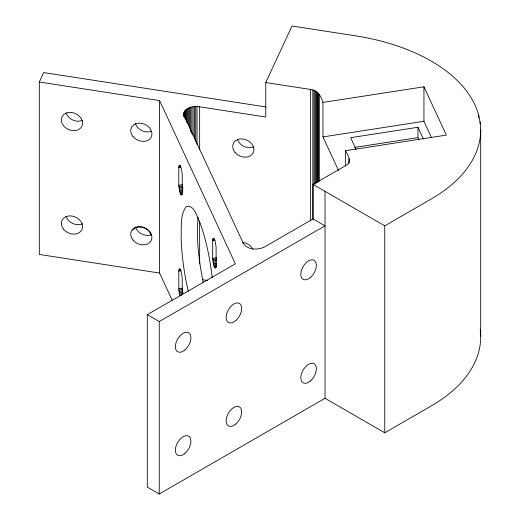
<?xml version="1.0" encoding="UTF-8"?>
<svg xmlns="http://www.w3.org/2000/svg" width="520" height="520" viewBox="0 0 520 520"><rect width="100%" height="100%" fill="white"/><g stroke="black" fill="none" stroke-linecap="round" stroke-linejoin="round"><path stroke-width="0.78" d="M313.072 218.94L264.661 246.883C258.096 250.198 247.969 250.205 243.464 243.607L184.125 115.759C182.228 107.763 193.882 105.69 199.647 106.802L265.772 117.033L265.772 82.537L310.375 89.44C317.389 89.83 321.302 96.22 322.953 102.427L423.943 86.801L446.355 135.096L345.365 150.716C348.173 154.901 352.287 162.649 345.716 165.601L313.072 184.444L313.072 218.94L325.019 225.836L159.244 321.548L147.297 314.646L147.297 487.103L159.244 494L325.019 398.288L384.761 432.783L431.197 405.971A168.968 97.552 0 0 0 480.233 329.849M178.783 167.583L179.225 165.412L179.816 165.334L181.239 168.395L182.189 173.784L182.267 192.79L181.552 195.143L180.889 194.643L179.816 191.971L178.783 185.289L178.783 167.583L181.116 167.219M181.369 295.204L179.816 295.445L178.861 290.056L178.783 271.057L179.498 268.697L180.889 270.764L182.189 277.257L182.267 294.651M212.68 240.611L213.115 238.44L213.707 238.362L215.131 241.423L216.08 246.811L216.158 265.817L215.449 268.171L214.416 267.007L213.707 264.999L212.68 258.317L212.68 240.611L215.007 240.247M198.1 217.048C196.014 238.947 199.011 261.007 203.183 282.49M172.224 300.261L159.601 273.058L39.319 254.449L39.319 81.998L43.693 72.573L266.149 106.984M265.772 82.537L292.012 26L355.453 35.815A168.968 97.552 0 0 1 464.425 88.283C472.543 98.442 479.076 110.591 480.129 123.728M147.297 314.646L235.346 263.815L159.601 100.601L39.319 81.998M313.072 184.444L384.761 225.836L431.197 199.024A168.968 97.552 0 0 0 480.129 122.128M322.953 102.427L322.953 136.916L423.943 121.29L431.412 137.391M423.416 139.002L417.969 127.27L350.643 137.683L356.09 149.416M179.01 165.887L180.564 165.646M178.861 166.614L180.414 166.374M354.653 147.407L417.969 137.612L418.99 139.815M178.783 185.289L182.669 184.691M178.861 186.583L182.748 185.984M179.01 187.961L182.897 187.356M179.225 189.352L183.112 188.754M179.498 190.71L182.605 190.229M179.816 191.971L182.923 191.49M180.161 193.076L182.494 192.719M180.525 193.98L182.078 193.739M180.889 194.643L182.442 194.402M212.901 238.914L214.455 238.674M212.752 239.642L214.311 239.401M212.68 258.317L216.567 257.719M212.752 259.61L216.639 259.012M212.901 260.988L216.788 260.383M213.115 262.379L216.229 261.898M213.389 263.738L216.495 263.257M179.01 269.353L180.564 269.113M178.861 270.088L180.414 269.847M213.707 264.999L216.814 264.517M178.783 271.057L181.116 270.692M214.052 266.103L216.385 265.746M214.416 267.007L216.749 266.65M214.78 267.67L216.333 267.43M178.783 288.762L182.669 288.164M178.861 290.056L182.748 289.452M179.01 291.428L182.897 290.829M179.225 292.825L183.112 292.227M179.498 294.183L182.605 293.703M202.858 279.747L207.669 280.495M322.953 136.916L338.572 170.573M188.253 291.363C184.191 273.553 181.63 255.366 181.116 237.094C181.591 227.013 179.9 215.105 186.244 206.531C194.259 204.172 196.95 217.074 199.836 222.326C206.394 240.097 209.917 258.85 212.219 277.602M480.682 129.162L480.682 336.109M478.699 115.128L478.699 117.54M423.943 86.801L423.943 121.29M417.969 127.27L417.969 137.612M384.761 225.836L384.761 432.783M349.407 160.043L349.407 161.668M348.998 158.535L348.998 163.404M345.365 150.716L345.365 165.958M325.019 191.347L325.019 398.288M319.325 94.614L319.325 181.447M318.377 93.184L318.377 181.643M317.714 92.521L317.714 182.605M316.933 91.903L316.933 182.8M316.05 91.331L316.05 183.04M315.068 90.825L315.068 184.151M313.995 90.37L313.995 184.509M312.845 89.986L312.845 219.024M310.375 89.44L310.375 220.909M199.647 106.802L199.647 149.708M199.647 220.961L199.647 263.868M197.028 106.561L197.028 144.612M195.702 106.561L195.702 141.375M194.383 106.639L194.383 139.022M193.089 106.802L193.089 135.135M191.822 107.035L191.822 133.751M190.613 107.348L190.613 131.638M189.462 107.731L189.462 127.972M188.389 108.18L188.389 125.184M187.408 108.693L187.408 123.266M186.518 109.259L186.518 122.213M185.738 109.883L185.738 119.594M185.075 110.546L185.075 118.638M184.535 111.241L184.535 117.722M184.125 111.969L184.125 116.831M183.853 112.723L183.853 116.766M159.601 100.601L159.601 273.058M159.244 321.548L159.244 494M132.49 230.061A10.562 8.327 24.9 0 1 142.656 227.396A10.562 8.327 24.9 0 1 151.177 235.034M151.385 131.294A10.985 8.665 24.9 0 1 135.421 123.487M151.385 234.767A10.985 8.665 24.9 0 1 135.421 226.954M82.57 223.808A10.985 8.665 24.9 0 1 66.059 216.229M82.57 120.335A10.985 8.665 24.9 0 1 66.059 112.755M253.942 146.841A10.985 8.665 24.9 0 1 237.432 139.263M242.665 242.469A10.985 8.665 24.9 0 1 252.935 249.184M133.01 136.552A10.985 8.665 24.9 0 0 151.19 137.091A10.985 8.665 24.9 0 0 139.776 123.156A10.985 8.665 24.9 0 0 133.01 136.552M133.01 240.025A10.985 8.665 24.9 0 0 151.19 240.565A10.985 8.665 24.9 0 0 139.776 226.629A10.985 8.665 24.9 0 0 133.01 240.025M63.648 229.294A10.985 8.665 24.9 0 0 81.822 229.833A10.985 8.665 24.9 0 0 70.415 215.897A10.985 8.665 24.9 0 0 63.648 229.294M63.648 125.82A10.985 8.665 24.9 0 0 81.822 126.367A10.985 8.665 24.9 0 0 70.415 112.424A10.985 8.665 24.9 0 0 63.648 125.82M184.912 349.947A10.985 6.344 -60 0 0 188.799 332.832A10.985 6.344 -60 0 0 175.702 343.941A10.985 6.344 -60 0 0 184.912 349.947M184.912 453.421A10.985 6.344 -60 0 0 188.799 436.306A10.985 6.344 -60 0 0 175.702 447.415A10.985 6.344 -60 0 0 184.912 453.421M235.69 424.106A10.985 6.344 -60 0 0 239.577 406.991A10.985 6.344 -60 0 0 226.48 418.1A10.985 6.344 -60 0 0 235.69 424.106M235.69 320.632A10.985 6.344 -60 0 0 239.577 303.517A10.985 6.344 -60 0 0 226.48 314.626A10.985 6.344 -60 0 0 235.69 320.632M310.362 277.517A10.985 6.344 -60 0 0 314.249 260.403A10.985 6.344 -60 0 0 301.158 271.512A10.985 6.344 -60 0 0 310.362 277.517M310.362 380.991A10.985 6.344 -60 0 0 314.249 363.876A10.985 6.344 -60 0 0 301.158 374.985A10.985 6.344 -60 0 0 310.362 380.991M235.02 152.334A10.985 8.665 24.9 0 0 253.195 152.874A10.985 8.665 24.9 0 0 241.781 138.938A10.985 8.665 24.9 0 0 235.02 152.334"/></g></svg>
